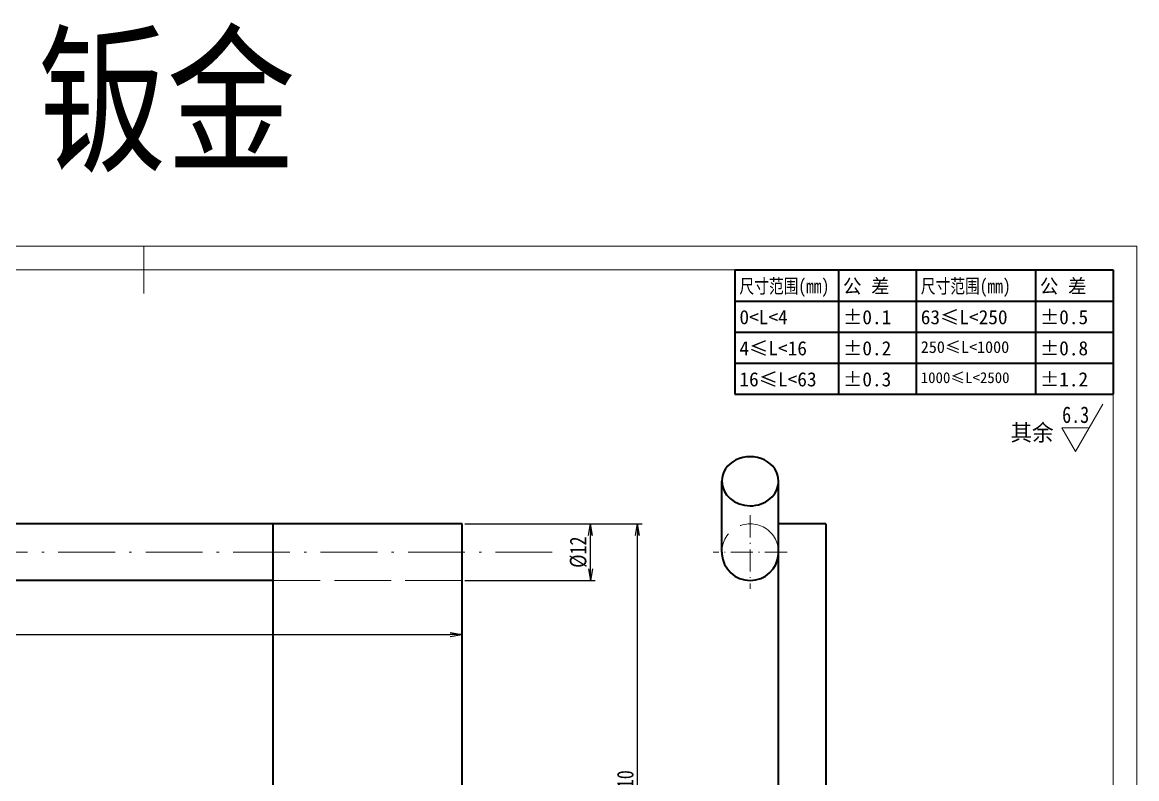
# Model space of a CAD drawing. Header units: millimetres. Extents: x -15766 to 80009, y -9701 to 15159.
# Drawn here: x -23.3 to 212.4, y 11316.1 to 11476.2 of the extents above; entities that cross this region are included whole.
import ezdxf
from ezdxf.enums import TextEntityAlignment as Align

# ---------------------------------------------------------------- set-up
doc = ezdxf.new("R2010")
doc.units = ezdxf.units.MM
for name, pattern in [('CENTER-HOKUTO_1', [16, 13, -1, 1, -1]), ('DASHDOT', [18.5, 12, -3, 0.5, -3]), ('DASHED', [15, 12, -3]), ('HIDDEN-HOKUTO_1', [2, 1, -1])]:
    doc.linetypes.add(name, pattern=pattern)
doc.layers.get('DEFPOINTS').update_dxf_attribs({"lineweight": 18})
for name, color, linetype, lineweight in [('AM_7', 2, 'CENTER-HOKUTO_1', 18), ('AM_HID', 1, 'HIDDEN-HOKUTO_1', 18), ('AM_VIS', 7, 'Continuous', 18), ('CDRAFT0', 7, 'Continuous', 18), ('DIM', 253, 'Continuous', 20), ('title_frame', 7, 'Continuous', 18), ('word_dim', 9, 'Continuous', 18), ('尺寸线层', 3, 'Continuous', 18), ('粗实线层', 7, 'Continuous', 35), ('粗实线层_1', 7, 'Continuous', 15)]:
    doc.layers.add(name, color=color, linetype=linetype, lineweight=lineweight)
doc.styles.add('DIM', font='', dxfattribs={"width": 0.8})
doc.styles.get('DIM').set_extended_font_data('NSimSun')
doc.dimstyles.new('1-1', dxfattribs={"dimtxt": 3.5, "dimasz": 3, "dimexe": 1, "dimexo": 0, "dimgap": 1, "dimtad": 1, "dimdsep": 46, "dimtxsty": 'DIM', "dimblk": '_CAXARROW', "dimcen": 0, "dimdle": 6, "dimclrd": 256, "dimclre": 256, "dimclrt": 3, "dimazin": 2, "dimtfac": 0.707107, "dimtmove": 0, "dimatfit": 3, "dimfxl": 0, "dimfrac": 2, "dimtolj": 1, "dimarcsym": 0})
doc.dimstyles.new('1-1$0', dxfattribs={"dimtxt": 3.5, "dimasz": 2.5, "dimexe": 1, "dimexo": 0.625, "dimgap": 0.8, "dimtad": 1, "dimdsep": 46, "dimtxsty": 'DIM', "dimblk": 'OPEN', "dimcen": 0, "dimdle": 5, "dimclrd": 256, "dimclre": 256, "dimclrt": 3, "dimazin": 3, "dimtfac": 0.5, "dimtmove": 0, "dimatfit": 3, "dimldrblk": 'OPEN', "dimfxl": 0, "dimtolj": 1, "dimarcsym": 0})

# ---------------------------------------------------------------- blocks, each defined once
blk = doc.blocks.new('*X3')
at = {"layer": 'CDRAFT0'}
for p, q in [((420, 297), (0, 297)), ((420, 0), (420, 297))]:
    blk.add_line(p, q, dxfattribs=at)
at = {"layer": '粗实线层_1'}
for p, q in [((210, 297), (210, 287)), ((415, 292), (25, 292)), ((415, 5), (415, 292))]:
    blk.add_line(p, q, dxfattribs=at)
blk = doc.blocks.new('自由公差_1')
at = {"layer": '粗实线层'}
for p, q in [((-80, 0), (0, 0)), ((-80, 0), (-80, -26.3)), ((-58.08, 0), (-58.08, -26.3)), ((-41.64, 0), (-41.64, -26.3)), ((-16.44, 0), (-16.44, -26.3)), ((0, 0), (0, -26.3)), ((-80, -6.58), (0, -6.58)), ((-80, -13.15), (0, -13.15)), ((-80, -19.73), (0, -19.73)), ((-80, -26.3), (0, -26.3))]:
    blk.add_line(p, q, dxfattribs=at)
at = {"layer": '尺寸线层', "linetype": 'Continuous', "attachment_point": 1, "line_spacing_factor": 0.9}
for s, insert, char_height, width in [('{\\W0.8;尺寸范围(mm)}', (-79.04, -1.92), 3, 22.6032), ('公 差', (-57.12, -1.92), 3, 22.6032), ('{\\W0.8;尺寸范围(mm)}', (-40.68, -1.92), 3, 22.6032), ('公 差', (-15.48, -1.92), 3, 22.6032), ('0<L<4', (-79.04, -8.49), 3, 22.6032), ('%%P0.1', (-57.12, -8.49), 3, 12.7119), ('63≤L<250', (-40.68, -8.49), 3, 22.6032), ('%%P0.5', (-15.48, -8.49), 3, 12.5771), ('4≤L<16', (-79.04, -15.07), 3, 22.6032), ('%%P0.2', (-57.12, -15.07), 3, 12.4769), ('250≤L<1000', (-40.68, -15.07), 2.5, 22.6032), ('%%P0.8', (-15.48, -15.07), 3, 13.0759), ('16≤L<63', (-79.04, -21.64), 3, 22.6032), ('%%P0.3', (-57.12, -21.64), 3, 12.7119), ('1000≤L<2500', (-40.68, -21.64), 2.3, 22.6032), ('%%P1.2', (-15.48, -21.64), 3, 12.8764)]:
    blk.add_mtext(s, dxfattribs=dict(at, insert=insert, char_height=char_height, width=width))
blk = doc.blocks.new('_OPEN')
at = {"color": 0, "linetype": 'ByBlock', "lineweight": -2}
for p, q in [((-1, 0.166667), (0, 0)), ((-1, -0.166667), (0, 0)), ((0, 0), (-1, 0))]:
    blk.add_line(p, q, dxfattribs=at)
blk = doc.blocks.new('*D282')
at = {"layer": 'DEFPOINTS', "color": 0, "transparency": 16777216}
for p in [(69.71, 11370.03), (106.81, 11370.03), (64.71, 11260.03)]:
    blk.add_point(p, dxfattribs=at)
at = {"layer": 'DIM', "linetype": 'Continuous', "lineweight": -2, "transparency": 16777216}
for p, q in [((70.34, 11370.03), (107.81, 11370.03)), ((106.81, 11262.53), (106.81, 11367.53)), ((65.34, 11260.03), (107.81, 11260.03))]:
    blk.add_line(p, q, dxfattribs=at)
at = {"layer": 'DIM', "lineweight": -2, "transparency": 16777216, "xscale": 2.5, "yscale": 2.5, "zscale": 2.5}
for p, rotation in [((106.81, 11370.03), 90), ((106.81, 11260.03), 270)]:
    blk.add_blockref('_OPEN', p, dxfattribs=dict(at, rotation=rotation))
at = {"layer": 'DIM', "color": 3, "transparency": 16777216, "insert": (104.26, 11315.03), "char_height": 3.5, "attachment_point": 5, "rotation": 90, "style": 'DIM'}
blk.add_mtext('\\A1;110', dxfattribs=at)
blk = doc.blocks.new('*D283')
at = {"layer": 'DEFPOINTS', "color": 0, "transparency": 16777216}
for p in [(69.71, 11370.03), (-125.29, 11364.03), (69.71, 11346.62)]:
    blk.add_point(p, dxfattribs=at)
at = {"layer": 'DIM', "linetype": 'Continuous', "lineweight": -2, "transparency": 16777216}
for p, q in [((69.71, 11369.41), (69.71, 11345.62)), ((-125.29, 11363.41), (-125.29, 11345.62)), ((-122.79, 11346.62), (67.21, 11346.62))]:
    blk.add_line(p, q, dxfattribs=at)
at = {"layer": 'DIM', "lineweight": -2, "transparency": 16777216, "xscale": 2.5, "yscale": 2.5, "zscale": 2.5, "rotation": 180}
blk.add_blockref('_OPEN', (-125.29, 11346.62), dxfattribs=at)
at = {"layer": 'DIM', "lineweight": -2, "transparency": 16777216, "xscale": 2.5, "yscale": 2.5, "zscale": 2.5}
blk.add_blockref('_OPEN', (69.71, 11346.62), dxfattribs=at)
at = {"layer": 'DIM', "color": 3, "transparency": 16777216, "insert": (-27.79, 11349.17), "char_height": 3.5, "attachment_point": 5, "style": 'DIM'}
blk.add_mtext('\\A1;195', dxfattribs=at)
blk = doc.blocks.new('_CAXARROW')
blk.add_hatch(color=0).paths.add_polyline_path([(0, 0), (-1, 0.125), (-1, -0.125)], flags=0)
blk = doc.blocks.new('*D285')
at = {"layer": 'DEFPOINTS', "color": 0, "transparency": 16777216}
for p in [(-102.73, 11390.92), (-158.92, 11383.45), (-144.93, 11364.03), (88.81, 11364.03), (-121.12, 11361.63)]:
    blk.add_point(p, dxfattribs=at)
at = {"layer": 'DIM', "linetype": 'Continuous', "lineweight": -2, "transparency": 16777216}
blk.add_arc((-125.29, 11364.03), 35.09, 4.8997, 145.1008, dxfattribs=at)
at = {"layer": 'DIM', "lineweight": -2, "transparency": 16777216, "xscale": 3, "yscale": 3, "zscale": 3}
for p, rotation in [((-155.68, 11381.58), 237.5506276001737), ((-90.19, 11364.03), 272.4498711054086)]:
    blk.add_blockref('_CAXARROW', p, dxfattribs=dict(at, rotation=rotation))
at = {"layer": 'DIM', "color": 3, "transparency": 16777216, "insert": (-115.49, 11400.59), "char_height": 3.5, "attachment_point": 5, "rotation": 345.0002, "style": 'DIM'}
blk.add_mtext('\\A1;150°', dxfattribs=at)
blk = doc.blocks.new('*D286')
at = {"layer": 'DEFPOINTS', "color": 0, "transparency": 16777216}
for p in [(69.71, 11370.03), (96.89, 11370.03), (69.71, 11358.03)]:
    blk.add_point(p, dxfattribs=at)
at = {"layer": 'DIM', "linetype": 'Continuous', "lineweight": -2, "transparency": 16777216}
for p, q in [((70.34, 11370.03), (97.89, 11370.03)), ((96.89, 11360.53), (96.89, 11367.53)), ((70.34, 11358.03), (97.89, 11358.03))]:
    blk.add_line(p, q, dxfattribs=at)
at = {"layer": 'DIM', "lineweight": -2, "transparency": 16777216, "xscale": 2.5, "yscale": 2.5, "zscale": 2.5}
for p, rotation in [((96.89, 11370.03), 90), ((96.89, 11358.03), 270)]:
    blk.add_blockref('_OPEN', p, dxfattribs=dict(at, rotation=rotation))
at = {"layer": 'DIM', "color": 3, "transparency": 16777216, "insert": (94.34, 11364.03), "char_height": 3.5, "attachment_point": 5, "rotation": 90, "style": 'DIM'}
blk.add_mtext('\\A1;%%c12', dxfattribs=at)

msp = doc.modelspace()

# ---------------------------------------------------------------- linework, layer by layer
at = {"layer": 'AM_7', "linetype": 'DASHDOT', "lineweight": 13, "ltscale": 0.390002}
msp.add_line((130.67109, 11371.83494), (130.67109, 11356.23485), dxfattribs=at)
at = {"layer": 'AM_7', "linetype": 'DASHDOT', "lineweight": 13}
msp.add_line((88.81118, 11364.03489), (-144.93253, 11364.03489), dxfattribs=at)
at = {"layer": 'AM_7', "linetype": 'DASHDOT', "lineweight": 13, "ltscale": 0.390039}
msp.add_line((138.47187, 11364.03489), (122.8703, 11364.03489), dxfattribs=at)
at = {"layer": 'AM_HID', "linetype": 'DASHED', "lineweight": 13}
for p, q in [((69.71353, 11370.03489), (29.71353, 11370.03489)), ((69.71353, 11358.03489), (29.71353, 11358.03489))]:
    msp.add_line(p, q, dxfattribs=at)
for start, end in [(356.0869564, 183.9130377), (176.0869623, 180.000005), (0.0000002, 3.9130436)]:
    msp.add_arc((130.67109, 11364.03489), 6, start, end, dxfattribs=at)
at = {"layer": 'AM_VIS', "lineweight": 35, "ltscale": 0.324759}
for p, q in [((124.67109, 11366.04454), (124.67109, 11379.03489)), ((136.67109, 11366.04454), (136.67109, 11379.03489))]:
    msp.add_line(p, q, dxfattribs=at)
at = {"layer": 'AM_VIS', "lineweight": 35}
for p, q in [((29.71353, 11370.03489), (-121.26694, 11370.03489)), ((29.71353, 11370.03489), (29.71353, 11265.03489)), ((69.71353, 11370.03489), (29.71353, 11370.03489)), ((69.71353, 11265.03489), (69.71353, 11370.03489)), ((136.67109, 11265.03489), (136.67109, 11370.03489)), ((146.67109, 11370.03489), (146.67109, 11265.03489)), ((29.71353, 11358.03489), (-121.26694, 11358.03489))]:
    msp.add_line(p, q, dxfattribs=at)
at = {"layer": 'AM_VIS', "lineweight": 35, "ltscale": 0.3}
msp.add_line((69.71353, 11358.03489), (69.71353, 11370.03489), dxfattribs=at)
at = {"layer": 'AM_VIS', "lineweight": 35, "ltscale": 0.25}
msp.add_line((146.67109, 11370.03489), (136.67109, 11370.03489), dxfattribs=at)
at = {"layer": 'AM_VIS', "lineweight": 35, "ltscale": 0.050241}
for p, q in [((124.67109, 11364.03489), (124.67109, 11366.04454)), ((136.67109, 11364.03489), (136.67109, 11366.04454))]:
    msp.add_line(p, q, dxfattribs=at)
at = {"layer": 'AM_VIS', "lineweight": 35}
for start, end in [(180.000005, 183.9130377), (183.9130377, 356.0869564), (356.0869569, 0.0000002)]:
    msp.add_arc((130.67109, 11364.03489), 6, start, end, dxfattribs=at)
for start_param, end_param in [(0, 3.141592654), (3.141592654, 4.71238898), (4.71238898, 6.283185307)]:
    msp.add_ellipse((130.67109, 11379.03489), major_axis=(6, 0), ratio=0.866025404, start_param=start_param, end_param=end_param, dxfattribs=at)
at = {"layer": 'DIM'}
for p, q in [((199.49309, 11385.32085), (205.26659, 11395.32085)), ((202.37984, 11390.32085), (196.60634, 11390.32085)), ((196.60634, 11390.32085), (199.49309, 11385.32085))]:
    msp.add_line(p, q, dxfattribs=at)

# ---------------------------------------------------------------- block references
at = {"layer": 'title_frame'}
for name, p in [('*X3', (-207.56203, 11131.74841)), ('自由公差_1', (207.43797, 11423.74841))]:
    msp.add_blockref(name, p, dxfattribs=at)

# ---------------------------------------------------------------- texts
at = {"layer": 'DIM', "insert": (-20.02987, 11472.20957), "char_height": 25, "width": 104.980501, "attachment_point": 1, "style": 'DIM'}
msp.add_mtext('{\\C3;钣金}', dxfattribs=at)
at = {"layer": 'DIM', "color": 2, "style": 'DIM', "width": 0.8}
msp.add_attdef('6.3', text='0.0', height=3.5, dxfattribs=at).set_placement((202.37984, 11390.32085), align=Align.BOTTOM_RIGHT)
at = {"layer": 'word_dim', "linetype": 'Continuous', "insert": (185.75313, 11391.08671), "char_height": 3.5, "width": 10.860604, "attachment_point": 1}
msp.add_mtext('{\\C3;其余}', dxfattribs=at)

# ---------------------------------------------------------------- dimensions: what is measured, and where the dimension line sits
at = {"layer": 'DIM'}
dim = msp.add_angular_dim_2l(base=(-102.7295, 11390.91667), line1=((88.81118, 11364.03489), (-144.93253, 11364.03489)), line2=((-121.11655, 11361.62779), (-158.91733, 11383.45164)), dimstyle='1-1', dxfattribs=at)
dim.commit()
dim.dimension.update_dxf_attribs({"geometry": '*D285', "text_midpoint": (-115.4919, 11400.5871)})
dim = msp.add_linear_dim(base=(69.71353, 11346.62209), p1=(-125.28586, 11364.03489), p2=(69.71353, 11370.03489), dimstyle='1-1$0', dxfattribs=at)
dim.commit()
dim.dimension.update_dxf_attribs({"geometry": '*D283', "text_midpoint": (-27.78617, 11349.17209)})
dim = msp.add_linear_dim(base=(106.8138, 11370.03489), p1=(64.71353, 11260.03489), p2=(69.71353, 11370.03489), angle=90, dimstyle='1-1$0', dxfattribs=at)
dim.commit()
dim.dimension.update_dxf_attribs({"geometry": '*D282', "text_midpoint": (104.2638, 11315.03489)})
dim = msp.add_linear_dim(base=(96.88669, 11370.03489), p1=(69.71353, 11358.03489), p2=(69.71353, 11370.03489), angle=90, dimstyle='1-1$0', override={"dimpost": '%%c<>'}, dxfattribs=at)
dim.commit()
dim.dimension.update_dxf_attribs({"geometry": '*D286', "text_midpoint": (94.33669, 11364.03489)})

doc.saveas('drawing.dxf')
